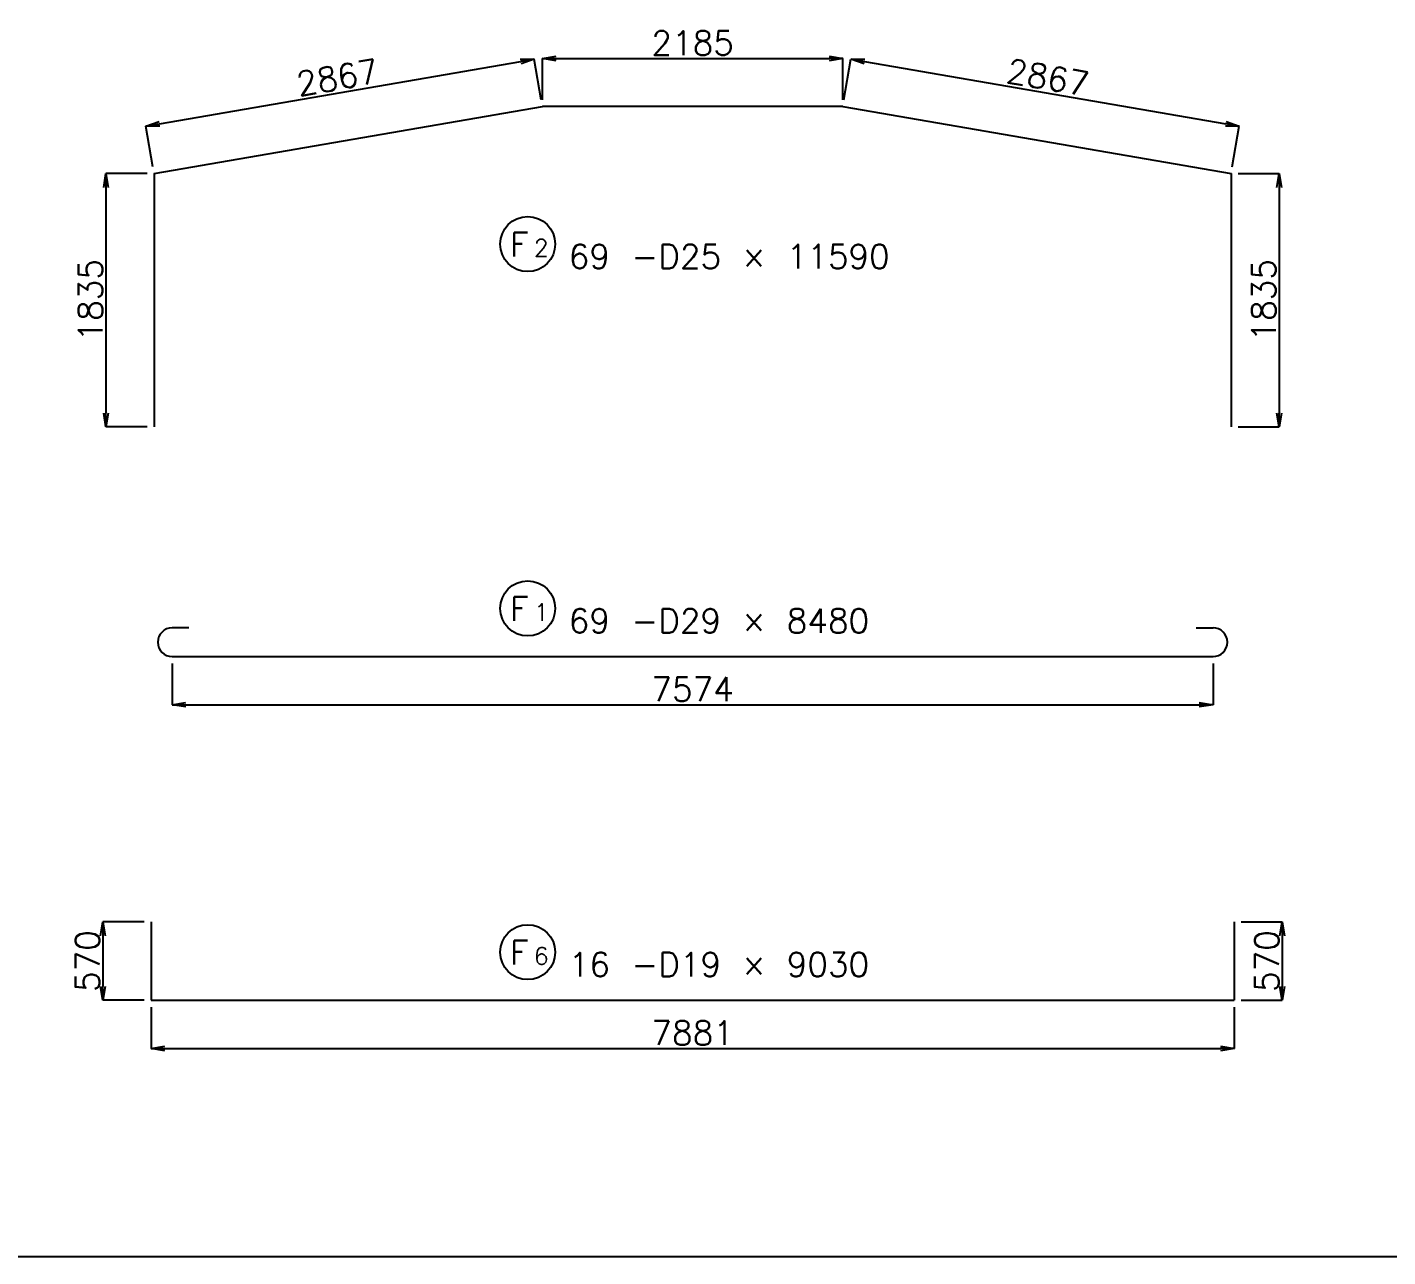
# Model space of a CAD drawing. Header units: millimetres. Extents: x -19525 to 20025, y -14225 to 14225.
# Drawn here: x -3592 to 6308, y -13850 to -4907 of the extents above; entities that cross this region are included whole.
import ezdxf

# ---------------------------------------------------------------- set-up
doc = ezdxf.new("R2010")
doc.units = ezdxf.units.MM
for name, color, linetype in [('DIM-01', 2, 'Continuous'), ('DIM-03', 6, 'Continuous'), ('TEKKIN-01', 3, 'Continuous'), ('WAKU-01', 1, 'Continuous')]:
    doc.layers.add(name, color=color, linetype=linetype)
doc.styles.get("Standard").update_dxf_attribs({"font": 'txt.shx', "bigfont": 'bigfont.shx'})
doc.dimstyles.get("Standard").update_dxf_attribs({"dimscale": 50, "dimtxt": 3.5, "dimasz": 2, "dimexe": 0, "dimexo": 1, "dimgap": 0.5, "dimtad": 1, "dimdec": 0, "dimzin": 0, "dimdsep": 46, "dimtxsty": 'Standard', "dimblk1": 'OPEN', "dimblk2": 'OPEN', "dimsah": 1, "dimcen": 0, "dimclrd": 2, "dimclre": 2, "dimclrt": 6, "dimaunit": 1, "dimadec": 0, "dimazin": 0, "dimtfac": 1, "dimtdec": 4, "dimtix": 1, "dimtofl": 0, "dimtmove": 2, "dimatfit": 3, "dimldrblk": 'OPEN', "dimfxl": 0, "dimtolj": 1, "dimtzin": 0, "dimarcsym": 0})

# ---------------------------------------------------------------- blocks, each defined once
blk = doc.blocks.new('_OPEN')
at = {"color": 0, "linetype": 'ByBlock'}
for p, q in [((-1, 0.167), (0, 0)), ((0, 0), (-1, -0.167)), ((0, 0), (-1, 0))]:
    blk.add_line(p, q, dxfattribs=at)
blk = doc.blocks.new('*D67')
at = {"layer": 'DEFPOINTS', "color": 0}
for p in [(-2690.5, -11984.5), (5190.5, -11984.5), (5190.5, -12334.5)]:
    blk.add_point(p, dxfattribs=at)
at = {"layer": 'DIM-01', "color": 2, "lineweight": -2}
for p, q in [((-2690.5, -12034.5), (-2690.5, -12334.5)), ((5190.5, -12034.5), (5190.5, -12334.5)), ((-2590.5, -12334.5), (5090.5, -12334.5))]:
    blk.add_line(p, q, dxfattribs=at)
at = {"layer": 'DIM-01', "color": 2, "lineweight": -2, "xscale": 100, "yscale": 100, "zscale": 100, "rotation": 180}
blk.add_blockref('_OPEN', (-2690.5, -12334.5), dxfattribs=at)
at = {"layer": 'DIM-01', "color": 2, "lineweight": -2, "xscale": 100, "yscale": 100, "zscale": 100}
blk.add_blockref('_OPEN', (5190.5, -12334.5), dxfattribs=at)
at = {"layer": 'DIM-01', "color": 6, "insert": (1250, -12222), "char_height": 175, "attachment_point": 5}
blk.add_mtext('\\A1;7881', dxfattribs=at)
blk = doc.blocks.new('*D68')
at = {"layer": 'DEFPOINTS', "color": 0}
for p in [(2342.8, -5134.5), (157.2, -5484.5), (2342.8, -5484.5)]:
    blk.add_point(p, dxfattribs=at)
at = {"layer": 'DIM-01', "color": 2, "lineweight": -2}
for p, q in [((157.2, -5434.5), (157.2, -5134.5)), ((257.2, -5134.5), (2242.8, -5134.5)), ((2342.8, -5434.5), (2342.8, -5134.5))]:
    blk.add_line(p, q, dxfattribs=at)
at = {"layer": 'DIM-01', "color": 2, "lineweight": -2, "xscale": 100, "yscale": 100, "zscale": 100, "rotation": 180}
blk.add_blockref('_OPEN', (157.2, -5134.5), dxfattribs=at)
at = {"layer": 'DIM-01', "color": 2, "lineweight": -2, "xscale": 100, "yscale": 100, "zscale": 100}
blk.add_blockref('_OPEN', (2342.8, -5134.5), dxfattribs=at)
at = {"layer": 'DIM-01', "color": 6, "insert": (1250, -5022), "char_height": 175, "attachment_point": 5}
blk.add_mtext('\\A1;2185', dxfattribs=at)
blk = doc.blocks.new('*D69')
at = {"layer": 'DEFPOINTS', "color": 0}
for p in [(-2537, -9484.5), (5037, -9484.5), (5037, -9834.5)]:
    blk.add_point(p, dxfattribs=at)
at = {"layer": 'DIM-01', "color": 2, "lineweight": -2}
for p, q in [((-2537, -9534.5), (-2537, -9834.5)), ((5037, -9534.5), (5037, -9834.5)), ((-2437, -9834.5), (4937, -9834.5))]:
    blk.add_line(p, q, dxfattribs=at)
at = {"layer": 'DIM-01', "color": 2, "lineweight": -2, "xscale": 100, "yscale": 100, "zscale": 100, "rotation": 180}
blk.add_blockref('_OPEN', (-2537, -9834.5), dxfattribs=at)
at = {"layer": 'DIM-01', "color": 2, "lineweight": -2, "xscale": 100, "yscale": 100, "zscale": 100}
blk.add_blockref('_OPEN', (5037, -9834.5), dxfattribs=at)
at = {"layer": 'DIM-01', "color": 6, "insert": (1250, -9722), "char_height": 175, "attachment_point": 5}
blk.add_mtext('\\A1;7574', dxfattribs=at)
blk = doc.blocks.new('*D89')
at = {"layer": 'DEFPOINTS', "color": 0}
for p in [(-2690.5, -11414.5), (-3040.5, -11984.5), (-2690.5, -11984.5)]:
    blk.add_point(p, dxfattribs=at)
at = {"layer": 'DIM-01', "color": 2, "lineweight": -2}
for p, q in [((-2740.5, -11414.5), (-3040.5, -11414.5)), ((-3040.5, -11514.5), (-3040.5, -11884.5)), ((-2740.5, -11984.5), (-3040.5, -11984.5))]:
    blk.add_line(p, q, dxfattribs=at)
at = {"layer": 'DIM-01', "color": 2, "lineweight": -2, "xscale": 100, "yscale": 100, "zscale": 100}
for p, rotation in [((-3040.5, -11414.5), 90), ((-3040.5, -11984.5), 270)]:
    blk.add_blockref('_OPEN', p, dxfattribs=dict(at, rotation=rotation))
at = {"layer": 'DIM-01', "color": 6, "insert": (-3153, -11699.5), "char_height": 175, "attachment_point": 5, "rotation": 90}
blk.add_mtext('\\A1;570', dxfattribs=at)
blk = doc.blocks.new('*D98')
at = {"layer": 'DEFPOINTS', "color": 0}
for p in [(-2668.5, -5971.7), (-3018.5, -7813.5), (-2668.5, -7813.5)]:
    blk.add_point(p, dxfattribs=at)
at = {"layer": 'DIM-01', "color": 2, "lineweight": -2}
for p, q in [((-2718.5, -5971.7), (-3018.5, -5971.7)), ((-3018.5, -6071.7), (-3018.5, -7713.5)), ((-2718.5, -7813.5), (-3018.5, -7813.5))]:
    blk.add_line(p, q, dxfattribs=at)
at = {"layer": 'DIM-01', "color": 2, "lineweight": -2, "xscale": 100, "yscale": 100, "zscale": 100}
for p, rotation in [((-3018.5, -5971.7), 90), ((-3018.5, -7813.5), 270)]:
    blk.add_blockref('_OPEN', p, dxfattribs=dict(at, rotation=rotation))
at = {"layer": 'DIM-01', "color": 6, "insert": (-3131, -6892.6), "char_height": 175, "attachment_point": 5, "rotation": 90}
blk.add_mtext('\\A1;1835', dxfattribs=at)
blk = doc.blocks.new('*D100')
at = {"layer": 'DEFPOINTS', "color": 0}
for p in [(97.8, -5139.6), (157.2, -5484.5), (-2668.5, -5971.7)]:
    blk.add_point(p, dxfattribs=at)
at = {"layer": 'DIM-01', "color": 2, "lineweight": -2}
for p, q in [((148.7, -5435.2), (97.8, -5139.6)), ((-2629.4, -5609.8), (-0.8, -5156.6)), ((-2677, -5922.4), (-2728, -5626.8))]:
    blk.add_line(p, q, dxfattribs=at)
at = {"layer": 'DIM-01', "color": 2, "lineweight": -2, "xscale": 100, "yscale": 100, "zscale": 100}
for p, rotation in [((97.8, -5139.6), 9.782407031807447), ((-2728, -5626.8), 189.7824070318075)]:
    blk.add_blockref('_OPEN', p, dxfattribs=dict(at, rotation=rotation))
at = {"layer": 'DIM-01', "color": 6, "insert": (-1334.2, -5272.3), "char_height": 175, "attachment_point": 5, "rotation": 9.78241}
blk.add_mtext('\\A1;2867', dxfattribs=at)
blk = doc.blocks.new('*D104')
at = {"layer": 'DEFPOINTS', "color": 0}
for p in [(5190.5, -11414.5), (5190.5, -11984.5), (5540.5, -11984.5)]:
    blk.add_point(p, dxfattribs=at)
at = {"layer": 'DIM-01', "color": 2, "lineweight": -2}
for p, q in [((5240.5, -11414.5), (5540.5, -11414.5)), ((5540.5, -11514.5), (5540.5, -11884.5)), ((5240.5, -11984.5), (5540.5, -11984.5))]:
    blk.add_line(p, q, dxfattribs=at)
at = {"layer": 'DIM-01', "color": 2, "lineweight": -2, "xscale": 100, "yscale": 100, "zscale": 100}
for p, rotation in [((5540.5, -11414.5), 90), ((5540.5, -11984.5), 270)]:
    blk.add_blockref('_OPEN', p, dxfattribs=dict(at, rotation=rotation))
at = {"layer": 'DIM-01', "color": 6, "insert": (5428, -11699.5), "char_height": 175, "attachment_point": 5, "rotation": 90}
blk.add_mtext('\\A1;570', dxfattribs=at)
blk = doc.blocks.new('*D106')
at = {"layer": 'DEFPOINTS', "color": 0}
for p in [(2342.8, -5484.5), (5228, -5626.8), (5168.5, -5971.7)]:
    blk.add_point(p, dxfattribs=at)
at = {"layer": 'DIM-01', "color": 2, "lineweight": -2}
for p, q in [((2351.3, -5435.2), (2402.2, -5139.6)), ((2500.8, -5156.6), (5129.4, -5609.8)), ((5177, -5922.4), (5228, -5626.8))]:
    blk.add_line(p, q, dxfattribs=at)
at = {"layer": 'DIM-01', "color": 2, "lineweight": -2, "xscale": 100, "yscale": 100, "zscale": 100}
for p, rotation in [((2402.2, -5139.6), 170.2175929681928), ((5228, -5626.8), 350.2175929681928)]:
    blk.add_blockref('_OPEN', p, dxfattribs=dict(at, rotation=rotation))
at = {"layer": 'DIM-01', "color": 6, "insert": (3834.2, -5272.3), "char_height": 175, "attachment_point": 5, "rotation": 350.21759}
blk.add_mtext('\\A1;2867', dxfattribs=at)
blk = doc.blocks.new('*D107')
at = {"layer": 'DEFPOINTS', "color": 0}
for p in [(5168.5, -5971.7), (5168.5, -7813.5), (5518.5, -7813.5)]:
    blk.add_point(p, dxfattribs=at)
at = {"layer": 'DIM-01', "color": 2, "lineweight": -2}
for p, q in [((5218.5, -5971.7), (5518.5, -5971.7)), ((5518.5, -6071.7), (5518.5, -7713.5)), ((5218.5, -7813.5), (5518.5, -7813.5))]:
    blk.add_line(p, q, dxfattribs=at)
at = {"layer": 'DIM-01', "color": 2, "lineweight": -2, "xscale": 100, "yscale": 100, "zscale": 100}
for p, rotation in [((5518.5, -5971.7), 90), ((5518.5, -7813.5), 270)]:
    blk.add_blockref('_OPEN', p, dxfattribs=dict(at, rotation=rotation))
at = {"layer": 'DIM-01', "color": 6, "insert": (5406, -6892.6), "char_height": 175, "attachment_point": 5, "rotation": 90}
blk.add_mtext('\\A1;1835', dxfattribs=at)

msp = doc.modelspace()

# ---------------------------------------------------------------- linework, layer by layer
at = {"layer": 'DIM-03', "color": 2}
for centre in [(50, -6484.5), (50, -9134.5), (50, -11634.5)]:
    msp.add_circle(centre, 200, dxfattribs=at)
at = {"layer": 'TEKKIN-01', "ltscale": 100}
for p, q in [((-2668.5, -5971.7), (157.2, -5484.5)), ((2342.8, -5484.5), (157.2, -5484.5)), ((2342.8, -5484.5), (5168.5, -5971.7)), ((-2668.5, -5971.7), (-2668.5, -7813.5)), ((5168.5, -5971.7), (5168.5, -7813.5)), ((-2415, -9275.5), (-2537, -9275.5)), ((4915, -9275.5), (5037, -9275.5))]:
    msp.add_line(p, q, dxfattribs=at)
at = {"layer": 'TEKKIN-01'}
for p, q in [((-2537, -9484.5), (5037, -9484.5)), ((-2690.5, -11414.5), (-2690.5, -11984.5)), ((5190.5, -11414.5), (5190.5, -11984.5)), ((-2690.5, -11984.5), (5190.5, -11984.5))]:
    msp.add_line(p, q, dxfattribs=at)
for centre, start, end in [((-2537, -9380), 90, 270), ((5037, -9380), 270, 90)]:
    msp.add_arc(centre, 104.5, start, end, dxfattribs=at)
at = {"layer": 'WAKU-01'}
msp.add_line((20025, -13850), (-19525, -13850), dxfattribs=at)

# ---------------------------------------------------------------- texts
at = {"layer": 'DIM-03', "color": 6}
for s, height, p in [('F', 175, (-79.6, -6574.5)), ('2', 125, (95.4, -6574.5)), ('F', 175, (-79.6, -9224.5)), ('1', 125, (95.4, -9224.5)), ('F', 175, (-79.6, -11724.5)), ('6', 125, (95.4, -11724.5))]:
    msp.add_text(s, height=height, dxfattribs=at).set_placement(p)
at = {"layer": 'DIM-03', "color": 6, "char_height": 175, "attachment_point": 7}
for s, insert in [('69 -D25 × 11590', (349, -6662)), ('69 -D29 × 8480', (349, -9312)), ('16 -D19 × 9030', (349, -11812))]:
    msp.add_mtext(s, dxfattribs=dict(at, insert=insert))

# ---------------------------------------------------------------- dimensions: what is measured, and where the dimension line sits
at = {"layer": 'DIM-01'}
dim = msp.add_linear_dim(base=(2342.8, -5134.5), p1=(157.2, -5484.5), p2=(2342.8, -5484.5), text='2185', dimstyle='Standard', override={"dimblk1": 'OPEN', "dimblk2": 'OPEN'}, dxfattribs=at)
dim.commit()
dim.dimension.update_dxf_attribs({"geometry": '*D68', "text_midpoint": (1250, -5022)})
for p1, p2, picture, middle in [((-2668.5, -5971.7), (157.2, -5484.5), '*D100', (-1334.2, -5272.3)), ((2342.8, -5484.5), (5168.5, -5971.7), '*D106', (3834.2, -5272.3))]:
    dim = msp.add_aligned_dim(p1=p1, p2=p2, distance=350, dimstyle='Standard', override={"dimblk1": 'OPEN', "dimblk2": 'OPEN'}, dxfattribs=at)
    dim.commit()
    dim.dimension.update_dxf_attribs({"geometry": picture, "text_midpoint": middle})
for base, p1, p2, picture, middle in [((-3018.5, -7813.5), (-2668.5, -5971.7), (-2668.5, -7813.5), '*D98', (-3131, -6892.6)), ((5518.5, -7813.5), (5168.5, -5971.7), (5168.5, -7813.5), '*D107', (5406, -6892.6))]:
    dim = msp.add_linear_dim(base=base, p1=p1, p2=p2, angle=90, text='1835', dimstyle='Standard', override={"dimblk1": 'OPEN', "dimblk2": 'OPEN'}, dxfattribs=at)
    dim.commit()
    dim.dimension.update_dxf_attribs({"geometry": picture, "text_midpoint": middle})
for base, p1, p2, picture, middle in [((5037, -9834.5), (-2537, -9484.5), (5037, -9484.5), '*D69', (1250, -9722)), ((5190.5, -12334.5), (-2690.5, -11984.5), (5190.5, -11984.5), '*D67', (1250, -12222))]:
    dim = msp.add_linear_dim(base=base, p1=p1, p2=p2, dimstyle='Standard', override={"dimblk1": 'OPEN', "dimblk2": 'OPEN'}, dxfattribs=at)
    dim.commit()
    dim.dimension.update_dxf_attribs({"geometry": picture, "text_midpoint": middle})
for base, p1, p2, picture, middle in [((-3040.5, -11984.5), (-2690.5, -11414.5), (-2690.5, -11984.5), '*D89', (-3153, -11699.5)), ((5540.5, -11984.5), (5190.5, -11414.5), (5190.5, -11984.5), '*D104', (5428, -11699.5))]:
    dim = msp.add_linear_dim(base=base, p1=p1, p2=p2, angle=90, dimstyle='Standard', override={"dimblk1": 'OPEN', "dimblk2": 'OPEN'}, dxfattribs=at)
    dim.commit()
    dim.dimension.update_dxf_attribs({"geometry": picture, "text_midpoint": middle})

doc.saveas('drawing.dxf')
